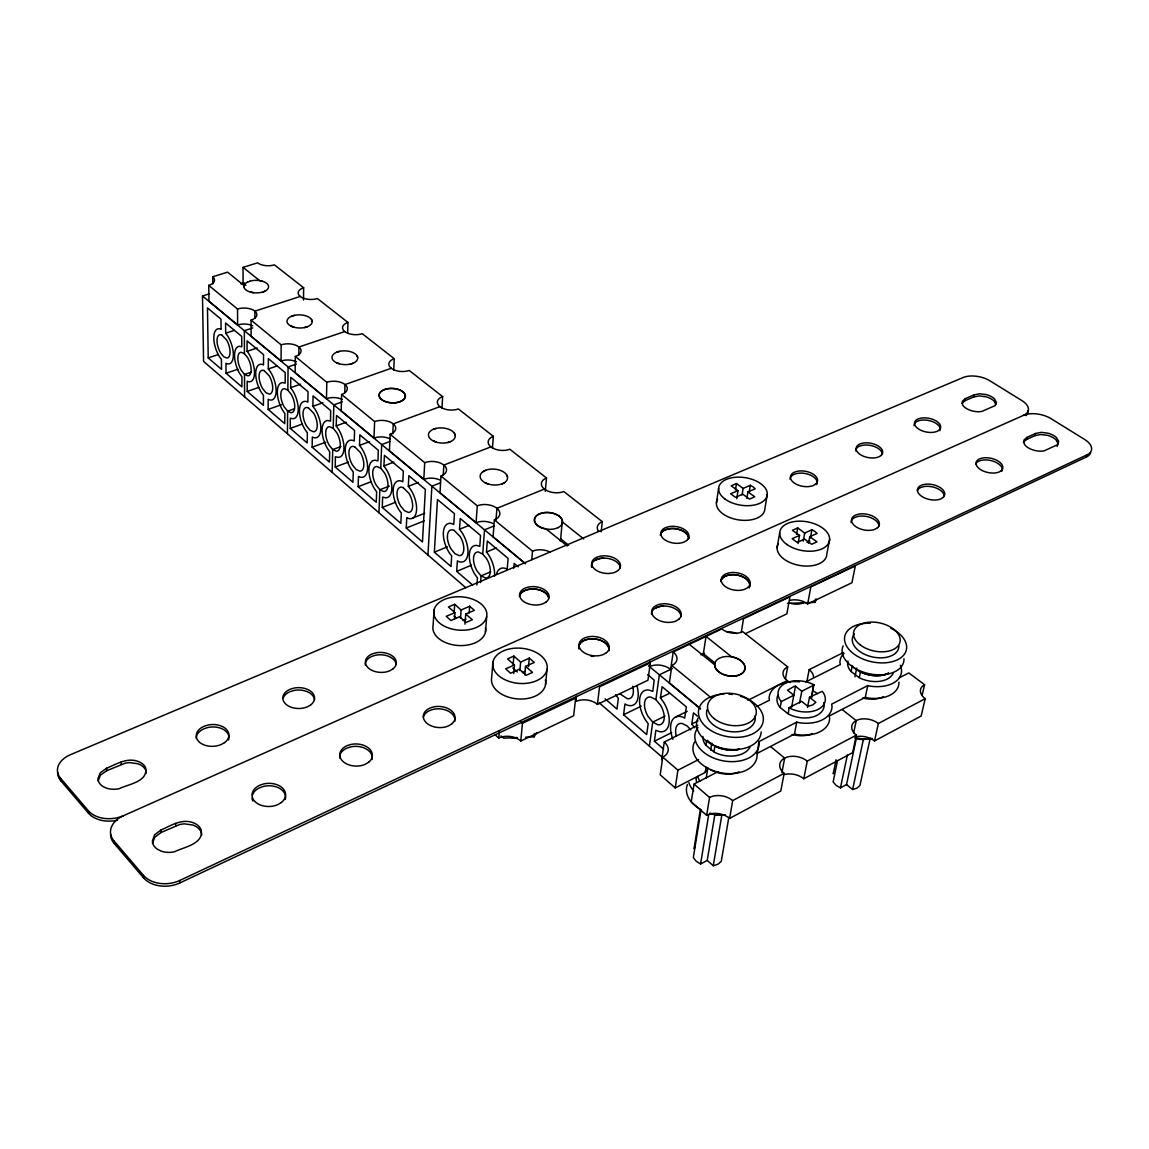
<?xml version="1.0" encoding="UTF-8"?>
<svg xmlns="http://www.w3.org/2000/svg" width="1149" height="1149" viewBox="0 0 1149 1149"><rect width="100%" height="100%" fill="white"/><g stroke="black" fill="none" stroke-linecap="round" stroke-linejoin="round"><path stroke-width="1.5" d="M290.252 428.39L290.28 418.179L292.808 418.753A18.959 8.775 70.2 0 0 298.237 409.547A18.959 8.775 70.2 0 0 293.139 391.392L290.611 387.673L290.812 377.332L308.033 391.68L307.86 402.164L306.84 401.619A19.16 8.977 69.9 0 0 299.501 409.662A19.16 8.977 69.9 0 0 305.217 429.884L307.358 432.771L307.185 442.939L290.252 428.39L301.986 424.168M268.162 409.403L268.191 399.292L269.153 399.809A18.772 8.574 70.5 0 0 276.119 391.752A18.772 8.574 70.5 0 0 270.403 371.773L268.306 368.958L268.349 358.617L285.182 372.649L285.182 383.12L282.64 382.588A18.959 8.775 70.2 0 0 282.41 409.877L284.895 413.583L284.722 423.636L268.162 409.403L281.505 404.707M296.528 361.806A12.797 6.88 1 0 0 281.045 361.016L281.175 344.844L251.071 320.126A12.596 6.535 0.5 0 0 254.891 311.149L300.234 296.442A12.337 6.32 1.6 0 0 317.397 298.525L347.946 322.452L347.644 333.109M287.408 433.748L287.638 411.184L284.176 406.832A12.639 5.846 70.2 0 1 284.334 388.635L287.839 390.143L291.329 394.509A12.639 5.846 70.2 0 1 294.733 406.602A12.639 5.846 70.2 0 1 291.128 412.75L287.638 411.184L294.359 408.8M287.839 390.143L288.069 366.948L296.399 364.104M393.734 370.007L394.222 358.703L362.294 333.698A12.582 6.607 2.1 0 1 344.757 331.573L298.927 347.012A12.854 6.851 1.1 0 1 295.322 356.463L295.135 372.693L326.46 398.66A13.07 7.21 1.7 0 1 342.273 399.464M298.812 355.098L298.927 347.012A12.854 6.851 1.1 0 0 281.175 344.844M303.48 300.061L303.652 287.767L274.41 264.859A12.093 6.032 1 0 1 257.635 262.834L243.042 267.372L243.1 283.099L245.872 285.325M312.14 447.191L312.327 436.965L313.332 437.525A19.16 8.977 69.9 0 0 320.801 429.582A19.16 8.977 69.9 0 0 315.041 409.231L312.873 406.315L313.059 395.874L330.668 410.552L330.51 421.123L327.838 420.52A19.361 9.192 69.6 0 0 327.206 448.096L329.691 451.787L329.447 462.07L312.14 447.191L325.612 442.236M335.235 467.025L335.407 456.713L338.079 457.374A19.361 9.192 69.6 0 0 343.953 448.239A19.361 9.192 69.6 0 0 338.811 429.726L336.197 425.891L336.556 415.45L354.581 430.473L354.251 441.058L353.174 440.484A19.576 9.407 69.3 0 0 345.289 448.397A19.576 9.407 69.3 0 0 351.048 468.993L353.274 471.98L352.944 482.25L335.235 467.025L348.434 462.07M326.46 398.66L326.819 382.315L295.322 356.463M332.147 472.368L332.707 449.575L329.117 445.08A12.912 6.118 69.6 0 1 329.548 426.681L333.224 428.318L336.858 432.828A12.912 6.118 69.6 0 1 340.276 445.151A12.912 6.118 69.6 0 1 336.384 451.255L332.707 449.575L340.994 446.516M333.224 428.318L333.813 404.865L342.201 401.863M441.963 408.053L442.638 396.62L409.231 370.466A12.854 6.908 2.8 0 1 391.278 368.269L345.002 384.556A13.127 7.181 1.7 0 1 341.626 394.48L341.196 410.882L373.985 438.071A13.357 7.569 2.4 0 1 390.157 438.889M344.772 392.728L345.002 384.556A13.127 7.181 1.7 0 0 326.819 382.315M382.287 507.456L382.631 497.029L385.446 497.79A19.792 9.623 68.9 0 0 391.809 488.727A19.792 9.623 68.9 0 0 386.624 469.869L383.91 465.905L384.441 455.349L403.328 471.09L402.825 481.79L401.705 481.172A20.021 9.853 68.5 0 0 393.231 488.928A20.021 9.853 68.5 0 0 399.033 509.926L401.331 513.029L400.843 523.384L382.287 507.456L395.601 502.242M358.129 486.688L358.459 476.375L359.522 476.964A19.576 9.407 69.3 0 0 367.551 469.165A19.576 9.407 69.3 0 0 361.748 448.426L359.493 445.41L359.838 434.853L378.28 450.221L377.964 460.907L375.134 460.218A19.792 9.623 68.9 0 0 374.071 488.081L376.657 491.873L376.24 502.257L358.129 486.688L371.386 481.618M373.985 438.071L374.617 421.554L341.626 394.48M378.94 512.756L379.874 489.733L376.14 485.079A13.199 6.42 68.9 0 1 376.858 466.494L380.736 468.261L384.513 472.943A13.199 6.42 68.9 0 1 387.96 485.496A13.199 6.42 68.9 0 1 383.737 491.542L379.874 489.733L389.324 486.084M380.736 468.261L381.683 444.577L389.956 441.489M374.617 421.554A13.429 7.526 2.4 0 1 393.288 423.895A13.429 7.526 2.4 0 1 390.143 434.293L389.425 450.868L423.809 479.377A13.659 7.942 3.3 0 1 440.354 480.196M392.814 433.791L393.26 423.866L439.923 406.645M406.258 528.037L406.775 517.625L407.881 518.256A20.021 9.853 68.5 0 0 416.512 510.616A20.021 9.853 68.5 0 0 410.667 489.46L408.312 486.343L408.843 475.686L425.374 489.445L422.473 541.969L406.258 528.037L424.196 520.856M423.809 479.377L424.713 462.674L390.143 434.293M427.945 555.039L431.88 486.185L440.211 482.925M434.351 552.181L437.467 499.542L454.444 513.675L453.74 524.49L452.562 523.829A20.495 10.341 67.7 0 0 443.457 531.398A20.495 10.341 67.7 0 0 449.288 552.827L451.686 556.03L451.011 566.486L434.351 552.181L447.464 546.795M490.91 446.875L443.83 465.072A13.731 7.899 3.3 0 1 441.001 476.045L439.995 492.792L476.059 522.709A13.989 8.345 4.3 0 1 493.007 523.527M434.063 609.918L433.13 625.228A26.47 16.747 3.9 0 0 459.011 645.551A26.47 16.747 3.9 0 0 485.467 627.684M443.227 475.097L443.83 465.072A13.731 7.899 3.3 0 0 424.713 462.674M472.612 585.042L456.684 571.369L457.388 560.841L458.566 561.516A20.495 10.341 67.7 0 0 467.844 554.077A20.495 10.341 67.7 0 0 461.955 532.504L459.514 529.272L460.232 518.501L480.526 535.405L479.822 546.321L476.663 545.43A20.754 10.585 67.2 0 0 474.58 573.839L477.467 578.019L476.878 584.985M454.128 612.69L454.688 604.288L448.426 606.974L454.975 612.632L454.516 619.368M460.505 618.406L461.094 610.004L454.688 604.288M464.986 624.137L465.704 614.026L474.379 610.349L469.654 606.241L461.094 610.004M469.165 612.948L469.654 606.241M476.059 522.709L477.28 505.833L441.001 476.045M480.569 582.572L481.072 575.864L477.007 570.909A13.831 7.066 67.2 0 1 478.401 551.965L482.709 554.077L486.544 558.586A13.831 7.066 67.2 0 1 490.336 571.671A13.831 7.066 67.2 0 1 485.668 578.033L481.072 575.864L490.695 571.814M482.709 554.077L484.533 529.847L494.386 525.811M492.476 447.895L493.352 436.347L458.365 408.943A13.142 7.239 3.6 0 1 439.952 406.674A13.142 7.239 3.6 0 1 442.638 396.62M494.501 576.252A20.754 10.585 67.2 0 0 487.765 553.66L486.458 552.08L487.305 541.05L508.102 558.385L507.183 569.301L505.948 568.597A21.012 10.844 66.7 0 0 496.512 574.055M485.467 632.065L486.659 616.754A26.599 16.689 3.9 0 0 450.149 597.638A26.599 16.689 3.9 0 0 444.16 626.09A26.599 16.689 3.9 0 0 486.659 616.754M477.28 505.833A14.075 8.302 4.3 0 1 496.942 508.346A14.075 8.302 4.3 0 1 494.386 519.865L493.065 536.798L525.538 563.728M495.98 520.124L496.914 508.318L544.382 489.072A13.788 7.957 5.5 0 0 563.786 491.513L602.306 521.689L601.157 531.8M492.935 662.083L491.671 677.537A27.188 17.666 5.4 0 0 518.888 698.994A27.188 17.666 5.4 0 0 545.373 680.021M520.784 741.019L522.45 723.296L575.649 698.147L573.681 715.741L520.784 741.019A15.827 10.671 5.3 0 0 498.709 738.06L499.327 730.979M513.79 568.109L514.178 563.455L518.185 566.787M513.129 664.567L513.876 656.079L507.542 658.937L514.465 664.912L513.704 673.415M519.865 670.599L520.641 662.111L513.876 656.079M531.743 559.692L532.518 551.175L494.386 519.865M524.72 674.865L525.51 666.377L534.271 662.456L529.272 658.104L520.641 662.111M528.483 666.592L529.272 658.104M545.244 491.327L546.507 477.984L509.811 449.245A13.458 7.598 4.5 0 1 490.939 446.904A13.458 7.598 4.5 0 1 493.352 436.347M525.61 737.184L534.098 736.825L534.443 733.45M545.531 684.646L547.082 669.206A27.332 17.608 5.3 0 0 508.978 649.056A27.332 17.608 5.3 0 0 503.865 679.188A27.332 17.608 5.3 0 0 547.082 669.206M567.175 545.947L545.976 528.842L543.19 528.238A14.104 8.33 5.5 0 1 534.515 521.086L534.5 518.903A14.104 8.33 5.5 0 1 550.127 512.626L553.674 513.388A14.104 8.33 5.5 0 1 562.364 520.468L560.698 538.838L568.626 545.229M576.41 696.251L575.821 701.522A15.483 10.169 7 0 1 597.437 704.38L647.95 680.237L650.32 662.829L599.534 686.843L597.437 704.38M647.634 674.65L654.198 680.122L652.776 691.353L649.013 690.075A22.535 12.251 63.7 0 0 645.02 719.245L648.18 723.741L646.686 734.584L623.577 714.735L624.97 703.935L626.349 704.768A22.204 11.95 64.4 0 0 636.833 685.608M663.634 749.148L654.413 741.22L655.82 730.319L659.583 731.669A22.535 12.251 63.7 0 0 669.048 723.339A22.535 12.251 63.7 0 0 663.749 702.456L660.416 697.745L662.097 686.7L686.37 706.937L684.689 718.139L683.21 717.278A22.879 12.553 63 0 0 672.883 739.209M649.716 664.883L650.19 661.407M649.386 746.146L652.747 722.103L648.093 716.473A15.023 8.172 63.7 0 1 650.779 697.041L655.878 699.64L660.589 705.285A15.023 8.172 63.7 0 1 664.122 719.188A15.023 8.172 63.7 0 1 657.831 724.76L652.747 722.103L664.998 716.086M655.878 699.64L659.354 674.793L672.165 668.675M649.487 666.621A15.167 9.695 8.5 0 1 670.657 669.393L673.213 651.914A15.253 9.652 8.4 0 1 671.863 665.515L669.364 682.923L700.229 708.516M661.709 759.748L664.28 742.053L697.845 725.292M664.28 742.053A16.057 10.686 8.9 0 1 662.786 757.119L660.215 774.843L675.224 787.927L705.227 772.444L705.845 770.347M716.43 502.86L718.642 488.239M675.224 787.927L677.91 770.16L698.549 759.618M694.671 727.762L691.77 724.014L693.479 712.854L697.472 716.172M735.475 489.962L736.48 483.542L731.195 485.812L737.988 490.666L736.724 498.709M717.924 771.726L694.039 784.078L691.238 801.873L706.649 815.302A16.474 11.303 11.2 0 1 729.601 818.404L780.803 791.043L784.149 773.349A16.258 10.686 12.3 0 1 784.609 758.125A16.258 10.686 12.3 0 1 807.259 761.112L856.335 735.145A15.957 10.14 13.2 0 1 856.206 720.581L842.318 709.651M742.11 494.874L743.13 488.44L750.311 485.28L753.112 486.889L755.223 488.813L747.913 491.901L746.879 498.336M705.859 745.256L706.578 740.732M749.292 491.7L750.311 485.28M705.227 772.444L706.089 767.144M700.272 809.988L694.039 848.651L694.7 847.732M701.019 810.016L693.335 857.527L696.122 861.204L700.574 864.005L707.238 860.386L714.865 814.627M706.147 778.347L707.841 767.776M710.685 750.182L711.834 743.144M750.082 746.893A24.373 15.985 10.5 0 1 713.931 751.977L714.922 745.931A24.431 15.957 10.5 0 0 739.267 749.177M706.649 815.302L709.579 797.478L694.039 784.078M700.574 864.005L708.703 814.684M741.234 632.496L743.518 618.765L789.952 596.805L786.878 613.839L745.457 633.645M767.288 494.343L764.861 508.95A24.416 14.003 8.8 0 1 736.566 519.535A24.416 14.003 8.8 0 1 717.551 499.355M728.839 817.384L721.27 861.348L718.01 864.206L713.242 865.728L721.902 814.67M152.487 843.438L154.727 837.262L160.975 832.537L179.833 824.451L184.257 823.833L192.86 825.039A17.249 12.079 -3.7 0 1 201.104 831.933L201.822 835.021M729.601 818.404L732.674 800.594L784.149 773.349M777.112 547.685L779.668 532.906M694.542 741.967A32.359 21.357 10.6 0 0 719.446 772.501A32.359 21.357 10.6 0 0 757.047 755.87L758.843 741.651L796.76 722.132L800.006 722.85A31.87 20.237 11.6 0 0 832.034 706.333L831.632 704.179L867.782 685.565L870.985 686.255A31.282 19.231 12.5 0 0 900.342 665.3M796.559 534.414L797.722 527.922L804.717 533.079L811.926 529.718L814.856 531.413L817.083 533.438L809.729 536.712L808.551 543.204M798.081 543.549L799.546 535.42L792.422 530.321L797.722 527.922M803.252 541.193L804.717 533.079M810.447 537.818L811.926 529.718M780.185 707.54L781.277 701.579L793.858 695.217L787.553 690.219L794.045 686.427L795.481 686.226L801.787 691.21L799.546 703.03M785.456 678.987L787.683 666.851L742.785 631.691A14.966 9.206 9.6 0 1 721.744 628.963L673.142 652.029M807.675 603.9L810.835 586.924L855.316 565.897L851.94 582.744L807.675 603.9A14.607 8.819 10.6 0 0 790.34 600.266M823.833 702.585A23.899 15.181 11.6 0 1 813.808 716.646A23.899 15.181 11.6 0 1 788.315 713.989L789.004 707.683L801.542 701.292L807.919 706.348L812.688 704.955L815.862 702.298L809.471 697.256L822.267 691.296A23.957 15.152 11.6 0 1 818.16 709.378A23.957 15.152 11.6 0 1 789.42 708.014L789.004 707.683M791.647 707.052L795.481 686.226M781.938 772.545L784.652 758.11L770.792 746.735M787.453 603.369L814.914 602.392L815.531 599.16M829.65 539.226L826.849 553.99A25.134 14.664 10.2 0 1 798.354 565.207A25.134 14.664 10.2 0 1 778.117 543.98M756.717 753.615L794.49 734.024L796.76 722.132M806.842 681.774L809.169 669.652L843.38 652.56M807.517 707.411L809.471 697.256M811.611 695.633L812.587 690.563L817.413 693.608M812.874 689.084L813.736 684.632A23.957 15.152 11.6 0 0 785.241 683.339A23.957 15.152 11.6 0 0 780.918 701.206L781.277 701.579M811.754 697.615L813.736 684.632M243.933 286.661L244.148 285.555L227.545 272.169L212.709 276.78A12.352 6.248 0.1 0 1 208.73 285.369L208.96 301.239L237.628 325.009A12.538 6.578 0.5 0 1 252.78 325.799M784.681 774.483A16.158 10.729 12.4 0 1 803.783 778.763L807.259 761.112M851.093 671.576L852.299 665.673M98.125 780.947L100.466 775.144L106.67 770.72L125.241 763.151L129.55 762.591L137.894 763.74A16.804 11.346 -4.4 0 1 145.736 770.247L146.34 773.148M836.084 759.762L833.183 773.737L833.757 772.904M837.492 760.897L833.14 781.909L836.027 785.298L840.45 787.869L846.526 784.566L856.206 739.037M854.928 676.833L856.752 668.086M893.161 673.199A23.468 14.42 12.5 0 1 859.251 677.752L860.486 671.849A23.511 14.406 12.5 0 0 888.594 673.156M840.45 787.869L847.474 754.577M853.664 732.789L856.249 720.567A15.957 10.14 13.2 0 1 878.367 723.482L925.204 698.693A15.669 9.637 14 0 1 924.586 684.718L908.816 672.912L899.38 677.795M856.335 735.145L852.615 752.667L803.783 778.763M794.49 734.024L797.736 734.742A31.741 20.294 11.7 0 0 829.65 718.182L829.248 716.014L865.283 697.342L867.782 685.565M870.21 738.232L859.94 785.499L857.039 788.113L852.615 789.507L863.545 738.678M855.775 736.825A15.856 10.183 13.4 0 1 874.547 740.933L878.367 723.482M961.842 403.4L964.93 400.728L965.404 398.588L974.079 394.854L979.666 393.791L986.287 394.61A13.056 6.707 11.5 0 1 994.373 398.76L996.427 402.409L995.048 405.654L981.878 411.414A13.099 6.75 11.5 0 1 972.126 410.897L968.937 409.805A13.099 6.75 11.5 0 1 962.589 404.85L962.316 401.274L965.404 398.588M964.93 400.728L973.591 396.994L974.079 394.854M922.173 695.088L924.586 684.718M925.204 698.693L921.153 716.028L874.547 740.933M1023.299 442.394L1026.33 439.579L1026.861 437.424L1035.551 433.489L1041.195 432.354L1047.989 433.202A13.443 6.966 12.7 0 1 1056.405 437.525L1058.674 441.36L1057.396 444.764L1044.211 450.839A13.472 7.023 12.6 0 1 1034.244 450.322L1030.955 449.202A13.472 7.023 12.6 0 1 1024.262 444.002L1023.831 440.239L1026.861 437.424M1026.33 439.579L1035.005 435.629L1035.551 433.489M110.606 834.318A25.982 18.068 -4.9 0 0 114.01 843.265L143.524 877.793A26.341 18.7 -4.5 0 0 179.804 882.963L1086.336 457.029L1086.925 454.875A20.265 10.485 13 0 0 1084.57 439.421L1051.12 418.71A19.95 10.269 12.4 0 0 1023.587 415.32L123.517 815.675A25.68 17.522 -5.2 0 1 88.344 810.749L60.538 778.232A25.35 16.948 -5.5 0 1 70.563 754.649L963.063 377.533A19.389 9.867 11.3 0 1 989.935 380.822L1021.906 400.599A19.677 10.082 11.9 0 1 1023.587 415.32M814.914 602.392L816.436 599.261M534.098 736.825L536.684 732.559M1057.137 446.501L1058.114 443.514L1055.859 439.679A13.443 6.98 12.7 0 0 1047.443 435.342L1040.649 434.509L1035.005 435.629M160.889 830.081L154.641 834.792L152.4 840.982A17.35 12.165 -4.1 0 0 157.628 849.384L161.277 851.165A17.35 12.165 -4.1 0 0 174.519 851.754C183.826 847.072 204.393 843.998 201.061 829.477A17.264 12.079 -3.6 0 0 192.802 822.583C181.571 818.49 170.756 825.729 160.889 830.081L160.975 832.537M106.541 768.279L100.336 772.702L97.995 778.505A16.905 11.404 -4.8 0 0 102.85 786.419L106.354 788.099A16.905 11.404 -4.8 0 0 119.223 788.688C128.243 784.178 148.278 781.851 145.65 767.805A16.818 11.332 -4.4 0 0 137.794 761.299C126.85 757.421 116.264 764.229 106.541 768.279L106.67 770.72M502.113 483.959L504.684 482.637M483.111 471.679L485.682 470.372M801.787 691.21L814.21 684.919M756.818 706.549L769.428 700.201L769.098 698.061A31.87 20.237 11.6 0 1 799.431 681.817M805.808 681.903L840.336 664.524L839.919 662.47A31.282 19.231 12.5 0 1 844.055 653.321M747.855 700.301L787.223 680.625M654.413 741.22L671.705 732.602M691.77 724.014L698.018 720.897M676.043 716.818L687.203 711.317M623.577 714.735L641.214 706.175M660.416 697.745L669.766 693.22M701.005 654.887L704.466 653.235M806.971 542.414L809.858 541.064M123.517 815.675A25.996 18.068 -4.9 0 0 113.895 840.795L143.424 875.323A26.37 18.7 -4.5 0 0 179.732 880.479L1086.925 454.875M522.422 672.653L525.294 671.318M799.546 535.42L792.135 538.709L797.291 542.472L804.559 539.068L811.625 544.281L816.939 541.854L809.729 536.712M514.465 664.912L505.632 668.847L510.616 673.257L519.319 669.192L526.156 675.296L532.504 672.395L525.51 666.377M463.119 620.517L465.963 619.254M454.975 612.632L446.229 616.324L450.939 620.503L459.586 616.683L466.049 622.471L472.325 619.728L465.704 614.026M737.988 490.666L730.62 493.768L735.518 497.345L742.757 494.142L749.478 499.097L754.764 496.799L747.913 491.901M456.684 571.369L471.492 565.164M486.458 552.08L496.253 547.987M262.819 292.105L265.304 291.085M459.514 529.272L469.094 525.366M247.308 282.309L249.807 281.304M655.677 607.922L658.722 606.715M413.152 517.869L424.627 513.301M408.312 486.343L418.337 482.451M383.91 465.905L393.892 462.113M595.8 559.893L598.801 558.744M359.493 445.41L369.561 441.661M336.197 425.891L346.222 422.243M312.873 406.315L322.855 402.768M290.611 387.673L300.535 384.211M247.207 391.407L263.423 405.338L263.451 395.285L261.397 392.47A18.772 8.574 70.5 0 1 255.724 372.635A18.772 8.574 70.5 0 1 262.561 364.477L263.523 364.98L263.538 354.61L247.064 340.88L247.092 351.35L248.17 352.671A18.585 8.373 70.8 0 1 254.518 372.377A18.585 8.373 70.8 0 1 248.443 381.727L247.179 381.195L247.207 391.407L258.841 387.4M268.306 368.958L276.765 366.071M226.051 373.238L241.922 386.868L241.951 376.901L239.552 373.324A18.585 8.373 70.8 0 1 239.409 346.309L241.821 346.754L241.692 336.413L225.577 322.984L225.678 333.21L227.689 335.939A18.398 8.187 71 0 1 233.362 355.544A18.398 8.187 71 0 1 226.884 363.716L225.965 363.228L226.051 373.238L237.929 369.217M251.1 372.19L244.507 374.416L241.189 370.251A12.38 5.587 70.8 0 1 241.103 352.24L244.435 353.691L247.552 357.468A12.38 5.587 70.8 0 1 251.157 369.317A12.38 5.587 70.8 0 1 248.055 375.895L244.507 374.416L244.593 396.807M247.092 351.35L257.189 347.989M447.737 442.523L450.667 441.546M208.213 357.913L221.527 369.346L221.412 359.393L219.43 356.664A18.398 8.187 71 0 1 213.8 337.188A18.398 8.187 71 0 1 220.177 328.93L221.096 329.404L220.981 319.149L207.466 307.889L208.213 357.913L218.353 354.538M433.087 429.381L436.002 428.419M225.678 333.21L234.181 330.424M252.794 327.925L244.349 330.697L244.435 353.691M656.424 607.548L659.627 606.514M465.79 587.699L203.574 361.404L202.497 295.997L209.19 293.885M240.988 283.875L244.335 282.826M596.618 559.506L599.792 558.515M350.115 364.147L352.973 363.271M336.829 352.168L339.687 351.307A12.854 6.88 1.9 0 1 357.655 358.732A12.854 6.88 1.9 0 1 337.346 363.141A12.854 6.88 1.9 0 1 339.601 351.321M973.591 396.994L979.178 395.931L985.785 396.735A13.056 6.707 11.5 0 1 993.871 400.886L995.924 404.549M304.542 327.566L307.372 326.733M291.875 316.119L294.704 315.3M659.856 606.442L663.519 606.011M599.936 558.486L603.512 558.098M517.122 737.557L503.549 738.161L501.036 735.848M262.029 281.103L259.688 280.643L243.042 267.372M250.468 292.076L253.498 292.693M865.283 697.342L868.472 698.032A31.152 19.289 12.6 0 0 898.949 682.204M291.128 326.043L293.842 327.077M336.384 362.581L339.185 363.659M433.345 440.871L436.333 442.035M485.366 482.867L488.454 484.088M858.834 677.436L850.72 671.231A23.468 14.42 12.5 0 1 847.962 660.977M787.884 713.658L779.826 707.181A23.899 15.181 11.6 0 1 777.902 695.26M713.515 751.618L705.5 744.868A24.373 15.985 10.5 0 1 702.886 736.423M736.48 483.542L743.13 488.44M562.392 521.962L583.678 538.924M715.382 663.346L703.36 653.666L706.017 636.402L731.568 656.783L734.599 657.458A15.339 9.666 9.9 0 1 744.753 665.716L745.083 668.287A15.339 9.666 9.9 0 1 729.069 675.885L725.148 675.009A15.339 9.666 9.9 0 1 715.008 666.65L714.822 664.898L689.285 644.316M846.526 784.566L852.615 789.507M208.73 285.369L237.527 309.024A12.596 6.535 0.5 0 1 254.891 311.149L254.877 318.23M671.863 665.515L711.059 697.687M281.045 361.016L251.1 336.183L251.071 320.126M202.497 295.997L525.021 563.412M648.453 665.759L700.617 709.005M710.599 769.586L711.001 769.945A24.215 16.043 10.6 0 0 739.109 771.826M605.049 698.822L616.984 709.077L618.334 698.333L615.62 694.772M662.786 757.119L677.91 770.16M599.304 702.915L662.743 757.665M707.238 860.386L713.242 865.728M512.827 667.957L517.309 671.978M453.898 616.051L456.455 618.349M494.989 734.656L498.709 738.06M620 693.838L627.34 698.736A14.793 7.971 64.4 0 0 632.668 686.226M700 781.018L699.655 780.645A24.072 16.086 10.7 0 1 697.587 776.408M57.622 772.272A25.321 16.962 -5.5 0 0 60.71 780.688L88.502 813.205A25.666 17.537 -5.2 0 0 117.413 820.199M690.851 729.974L687.303 726.067L682.061 723.453A15.253 8.373 63 0 0 676.287 735.978M506.565 474.695L507.47 476.749M454.358 433.144L455.176 435.098M356.994 355.659L357.669 357.425M311.537 319.479L312.155 321.16M758.843 741.651L759.173 743.906A32.502 21.314 10.5 0 1 719.389 759.992A32.502 21.314 10.5 0 1 697.96 727.576M60.538 778.232L60.71 780.688M88.344 810.749L88.502 813.205M113.895 840.795L114.01 843.265M121.09 762.017L121.205 764.458M143.424 875.323L143.524 877.793M179.732 880.479L179.804 882.963M175.653 823.373L175.725 825.844M212.709 276.78L212.809 283.803M237.527 309.024L237.628 325.009M1090.731 452.735A20.251 10.485 13 0 1 1086.336 457.029M339.731 758.067A16.301 11.073 1.4 0 1 346.754 748.171L350.517 746.922A16.301 11.073 1.4 0 1 372.032 759.561M423.335 717.22A15.885 10.571 3.6 0 1 429.64 710.542L433.259 709.335A15.885 10.571 3.6 0 1 454.731 721.457M651.426 614.097A14.894 9.192 8.2 0 1 666.061 606.083A14.894 9.192 8.2 0 1 681.012 616.525M721.486 579.599A14.607 8.775 9.4 0 1 725.522 576.18L728.595 575.175A14.607 8.775 9.4 0 1 744.566 577.89A14.607 8.775 9.4 0 1 749.134 587.771M851.079 522.508A14.104 8 11 0 1 855.143 517.323L858.001 516.404A14.104 8 11 0 1 878.942 526.055M975.803 463.981A13.644 7.296 12.2 0 1 978.991 461.079L981.648 460.232A13.644 7.296 12.2 0 1 996.528 462.645A13.644 7.296 12.2 0 1 1002.057 471.104M917.333 490.566A13.86 7.626 11.7 0 1 920.708 487.535L923.466 486.673A13.86 7.626 11.7 0 1 944.263 495.966M252.837 801.011A16.761 11.591 -1.1 0 1 252.076 798.038M252.45 795.007A16.761 11.591 -1.1 0 1 259.76 787.683L263.695 786.361A16.761 11.591 -1.1 0 1 285.225 799.546M608.913 650.435A15.196 9.623 7 0 0 587.57 639.246L584.238 640.338A15.196 9.623 7 0 0 578.924 648.984A15.196 9.637 6.9 0 1 587.857 639.318L591.634 638.873A15.196 9.637 6.9 0 1 609.056 650.636M1027.881 410.767A19.662 10.082 11.9 0 1 1025.899 415.665M283.114 698.29A15.885 10.442 0.2 0 1 289.936 691.712L293.641 690.535A15.885 10.442 0.2 0 1 314.496 699.784M365.353 665.285A15.468 9.996 2.2 0 1 371.874 656.395L375.436 655.26A15.468 9.996 2.2 0 1 396.146 664.151M591.62 567.347A14.477 8.747 6.8 0 1 604.676 558.112A14.477 8.747 6.8 0 1 620.245 568.094M660.46 535.247A14.205 8.359 7.9 0 1 665.242 529.919L668.301 528.985A14.205 8.359 7.9 0 1 688.624 538.852M790.038 479.248A13.702 7.655 9.7 0 1 794.203 474.322L797.047 473.46A13.702 7.655 9.7 0 1 812.027 475.916A13.702 7.655 9.7 0 1 816.68 484.605M914.073 425.647A13.257 6.995 11.1 0 1 917.663 421.094L920.306 420.304A13.257 6.995 11.1 0 1 934.798 422.617A13.257 6.995 11.1 0 1 939.882 430.688M855.675 450.882A13.458 7.311 10.5 0 1 859.538 446.157L862.267 445.338A13.458 7.311 10.5 0 1 882.288 454.214M196.278 738.462A16.33 10.901 -2.1 0 1 204.062 728.739L207.926 727.504A16.33 10.901 -2.1 0 1 228.522 739.97M548.676 597.595A14.779 9.149 5.5 0 0 528.281 589.351L524.992 590.385A14.779 9.149 5.5 0 0 519.477 596.159A14.779 9.149 5.4 0 1 528.483 589.466L532.174 589.064A14.779 9.149 5.4 0 1 548.762 597.825M696.653 782.268A24.014 16.115 10.8 0 1 696.179 777.988M724.818 814.957A31.885 21.529 10.9 0 1 709.895 813.219M700.775 809.499A31.885 21.529 10.9 0 1 687.432 784.437M725.105 814.871A23.87 16.158 10.9 0 1 709.78 813.492M693.737 790.957A32.028 21.472 10.8 0 1 688.883 782.627M754.994 715.856A24.589 15.899 10.3 0 1 729.874 731.54A24.589 15.899 10.3 0 1 707.152 709.522M761.184 731.913A32.646 21.257 10.4 0 1 723.296 748.444A32.646 21.257 10.4 0 1 698.132 718.01M739.123 749.249A24.431 15.971 10.5 0 1 707.353 740.243M740.473 696.251A32.775 21.213 10.3 0 1 756.731 731.382A32.775 21.213 10.3 0 1 703.547 724.387A32.775 21.213 10.3 0 1 723.87 694.068M728.868 694.125A32.775 21.213 10.3 0 1 732.215 694.456M872.062 738.434A30.721 19.461 13 0 1 854.842 737.644M869.779 738.663A22.994 14.607 13 0 1 855.402 738.649M898.863 645.839A23.655 14.348 12.4 0 1 870.77 656.539A23.655 14.348 12.4 0 1 854.411 633.961M903.99 658.75A31.411 19.174 12.4 0 1 869.319 673.774A31.411 19.174 12.4 0 1 843.165 645.839M888.407 673.213A23.511 14.406 12.5 0 1 851.739 665.386M890.662 628.115A31.54 19.131 12.4 0 1 897.11 659.971A31.54 19.131 12.4 0 1 847.818 647.979A31.54 19.131 12.4 0 1 870.411 623.203M883.466 696.639A23.325 14.477 12.7 0 1 862.64 697.989M812.027 733.78A23.756 15.239 11.8 0 1 792.135 734.513M709.579 797.478A16.589 11.275 11.1 0 1 732.674 800.594M790.34 682.592A15.44 9.666 11.3 0 1 787.683 666.851M809.169 669.652A15.44 9.666 11.3 0 1 813.492 677.12M516.504 737.873A15.282 10.197 5.4 0 1 509.883 737.184M803.639 602.722A14.147 8.488 10.5 0 1 789.995 603.211M590.931 656.237A15.095 9.68 7 0 1 593.545 656.452M726.656 631.72A14.88 9.249 9.7 0 1 736.61 633.559M720.854 581.538A14.607 8.775 9.3 0 1 728.768 574.974L732.315 574.572A14.607 8.775 9.3 0 1 749.119 587.67M660.416 535.017A14.205 8.373 7.9 0 1 668.373 528.813L671.863 528.439A14.205 8.373 7.9 0 1 688.567 538.795M520.554 721.845A15.928 10.628 5.3 0 1 522.45 723.296M391.278 368.269A12.854 6.908 2.8 0 1 394.222 358.703M544.425 489.101A13.788 7.957 5.5 0 1 546.507 477.984M598.557 531.369A14.147 8.359 6.7 0 1 602.306 521.689M532.518 551.175A14.434 8.732 5.5 0 1 549.969 552.023M344.757 331.573A12.582 6.607 2.1 0 1 347.946 322.452M300.262 296.471A12.337 6.32 1.6 0 1 303.652 287.767M249.793 281.189A12.337 6.276 0.8 0 1 268.521 286A12.337 6.276 0.8 0 1 252.378 292.521A12.337 6.276 0.8 0 1 247.294 282.194M560.813 538.938A14.032 8.373 5.5 0 1 560.238 541.064M1001.411 470.573L999.429 471.866A13.644 7.282 12.2 0 1 980.427 469.51A13.644 7.282 12.2 0 1 979.494 458.896L982.165 458.063A13.644 7.282 12.2 0 1 998.424 461.28A13.644 7.282 12.2 0 1 1001.411 470.573M943.157 497.431L941.074 498.781A13.874 7.612 11.7 0 1 921.728 496.354A13.874 7.612 11.7 0 1 921.182 485.338L923.94 484.461A13.874 7.612 11.7 0 1 940.471 487.779A13.874 7.612 11.7 0 1 943.157 497.431M877.606 527.65L875.409 529.057A14.118 8 11 0 1 855.66 526.572A14.118 8 11 0 1 855.574 515.082L858.447 514.178A14.118 8 11 0 1 875.251 517.596A14.118 8 11 0 1 877.606 527.65M747.942 587.426L745.514 588.949A14.621 8.761 9.3 0 1 725.005 586.32A14.621 8.761 9.3 0 1 725.881 573.897L728.969 572.906A14.621 8.761 9.3 0 1 746.319 576.554A14.621 8.761 9.3 0 1 747.942 587.426M678.8 619.297L676.244 620.891A14.894 9.178 8.3 0 1 655.318 618.176A14.894 9.178 8.3 0 1 656.74 605.236L659.957 604.202A14.894 9.178 8.3 0 1 677.58 607.979A14.894 9.178 8.3 0 1 678.8 619.297M606.514 652.618L603.828 654.284A15.21 9.623 7 0 1 582.471 651.483A15.21 9.623 7 0 1 584.496 637.997L587.828 636.905A15.21 9.623 7 0 1 605.767 640.826A15.21 9.623 7 0 1 606.514 652.618M939.15 430.099L937.153 431.32A13.257 6.995 11 0 1 918.626 429.051A13.257 6.995 11 0 1 918.123 418.94L920.766 418.15A13.257 6.995 11 0 1 936.579 421.238A13.257 6.995 11 0 1 939.15 430.099M451.658 723.999L448.67 725.823A15.899 10.571 3.6 0 1 426.408 722.85A15.899 10.571 3.6 0 1 429.783 708.157L433.403 706.951A15.899 10.571 3.6 0 1 451.945 711.159A15.899 10.571 3.6 0 1 451.658 723.999M881.024 455.521L878.928 456.799A13.472 7.296 10.5 0 1 860.07 454.458A13.472 7.296 10.5 0 1 859.955 443.974L862.698 443.155A13.472 7.296 10.5 0 1 878.755 446.343A13.472 7.296 10.5 0 1 881.024 455.521M368.57 762.304L365.425 764.214A16.316 11.073 1.4 0 1 342.661 761.141A16.316 11.073 1.4 0 1 346.826 745.773L350.603 744.509A16.316 11.073 1.4 0 1 369.461 748.875A16.316 11.073 1.4 0 1 368.57 762.304M815.689 484.088L813.478 485.424A13.716 7.655 9.7 0 1 794.246 483.025A13.716 7.655 9.7 0 1 794.591 472.11L797.435 471.248A13.716 7.655 9.7 0 1 813.751 474.537A13.716 7.655 9.7 0 1 815.689 484.088M281.347 802.505L278.015 804.515A16.775 11.591 -1.1 0 1 254.748 801.341A16.775 11.591 -1.1 0 1 259.76 785.241L263.71 783.92A16.775 11.591 -1.1 0 1 282.898 788.458A16.775 11.591 -1.1 0 1 281.347 802.505M686.657 540.518L684.23 541.969A14.219 8.359 7.9 0 1 664.251 539.427A14.219 8.359 7.9 0 1 665.558 527.65L668.603 526.716A14.219 8.359 7.9 0 1 685.45 530.22A14.219 8.359 7.9 0 1 686.657 540.518M617.947 570.565L615.404 572.073A14.492 8.732 6.8 0 1 595.053 569.459A14.492 8.732 6.8 0 1 596.877 557.222L600.051 556.231A14.492 8.732 6.8 0 1 617.157 559.85A14.492 8.732 6.8 0 1 617.947 570.565M546.22 601.947L543.534 603.512A14.793 9.135 5.5 0 1 522.781 600.826A14.793 9.135 5.5 0 1 525.194 588.073L528.497 587.053A14.793 9.135 5.5 0 1 545.876 590.787A14.793 9.135 5.5 0 1 546.22 601.947M392.8 669.034L389.841 670.757A15.483 9.996 2.2 0 1 368.226 667.899A15.483 9.996 2.2 0 1 371.974 654.025L375.536 652.905A15.483 9.996 2.2 0 1 393.489 656.912A15.483 9.996 2.2 0 1 392.8 669.034M310.661 704.955L307.53 706.764A15.885 10.442 0.2 0 1 285.455 703.806A15.885 10.442 0.2 0 1 289.965 689.328L293.684 688.15A15.885 10.442 0.2 0 1 311.925 692.301A15.885 10.442 0.2 0 1 310.661 704.955M224.529 742.627L221.226 744.509A16.345 10.901 -2.1 0 1 198.676 741.464A16.345 10.901 -2.1 0 1 204.019 726.312L207.883 725.076A16.345 10.901 -2.1 0 1 226.454 729.4A16.345 10.901 -2.1 0 1 224.529 742.627M740.99 674.147L737.917 675.468A15.339 9.666 9.9 0 1 718.096 671.332A15.339 9.666 9.9 0 1 718.771 658.535L721.831 657.242A15.339 9.666 9.9 0 1 741.579 661.379A15.339 9.666 9.9 0 1 740.99 674.147M558.112 527.635L555.125 528.727A14.104 8.33 5.5 0 1 537.028 525.107A14.104 8.33 5.5 0 1 538.881 514.235L541.854 513.158A14.104 8.33 5.5 0 1 559.879 516.791A14.104 8.33 5.5 0 1 558.112 527.635M400.685 401.504L397.798 402.423A13.142 7.21 2.6 0 1 381.152 399.22A13.142 7.21 2.6 0 1 383.852 389.884L386.739 388.98A13.142 7.21 2.6 0 1 403.313 392.197A13.142 7.21 2.6 0 1 400.685 401.504M221.656 334.876L220.105 334.632A12.266 5.458 71 0 0 220.45 352.686L223.725 356.764L226.956 358.086A12.266 5.458 71 0 0 230.073 351.752A12.266 5.458 71 0 0 226.64 340.003L221.656 334.876M264.04 370.538L262.403 370.237A12.51 5.716 70.5 0 0 262.532 388.477L265.922 392.699L269.326 394.121A12.51 5.716 70.5 0 0 272.701 387.831A12.51 5.716 70.5 0 0 269.239 375.852L264.04 370.538M308.334 407.78L306.611 407.45A12.768 5.989 69.9 0 0 306.481 425.877L310.015 430.243L313.576 431.78A12.768 5.989 69.9 0 0 317.253 425.518A12.768 5.989 69.9 0 0 313.749 413.31L308.334 407.78M354.668 446.76L352.844 446.358A13.056 6.262 69.3 0 0 352.441 464.986L356.118 469.51L359.881 471.176A13.056 6.262 69.3 0 0 363.845 464.943A13.056 6.262 69.3 0 0 360.326 452.505L354.668 446.76M403.184 487.564L401.26 487.104A13.343 6.578 68.5 0 0 400.556 505.933L404.391 510.616L408.34 512.411A13.343 6.578 68.5 0 0 412.649 506.235A13.343 6.578 68.5 0 0 409.101 493.553L403.184 487.564M454.042 530.335L452.002 529.818A13.659 6.894 67.7 0 0 450.968 548.834L454.961 553.689L459.14 555.628A13.659 6.894 67.7 0 0 463.808 549.524A13.659 6.894 67.7 0 0 460.232 536.583L454.042 530.335M386.624 401.935L383.737 400.814A13.142 7.21 2.6 0 1 384.714 389.425A13.142 7.21 2.6 0 1 404.549 393.504L405.295 395.357A13.142 7.21 2.6 0 1 399.751 401.748A13.142 7.21 2.6 0 1 386.624 401.935M714.089 718.556A24.632 15.885 10.3 0 0 755.266 716.574A24.632 15.885 10.3 0 0 726.369 693.278A24.632 15.885 10.3 0 0 714.089 718.556M860.644 645.221A23.698 14.319 12.3 0 0 899.509 643.526A23.698 14.319 12.3 0 0 870.353 622.112A23.698 14.319 12.3 0 0 860.644 645.221M786.878 544.468A25.249 14.607 10.1 0 0 828.759 542.946A25.249 14.607 10.1 0 0 798.34 521.186A25.249 14.607 10.1 0 0 786.878 544.468M725.249 499.226A24.546 13.946 8.8 0 0 766.282 497.862A24.546 13.946 8.8 0 0 737.342 477.151A24.546 13.946 8.8 0 0 725.249 499.226M485.452 482.91A13.759 7.942 4.4 0 0 507.456 478.817A13.759 7.942 4.4 0 0 488.655 469.424A13.759 7.942 4.4 0 0 485.452 482.91M434.379 441.46A13.429 7.569 3.5 0 0 455.234 436.534A13.429 7.569 3.5 0 0 435.916 428.433A13.429 7.569 3.5 0 0 434.379 441.46M292.061 326.575A12.596 6.564 1.3 0 0 312.097 322.424A12.596 6.564 1.3 0 0 294.632 315.314A12.596 6.564 1.3 0 0 292.061 326.575"/></g></svg>
